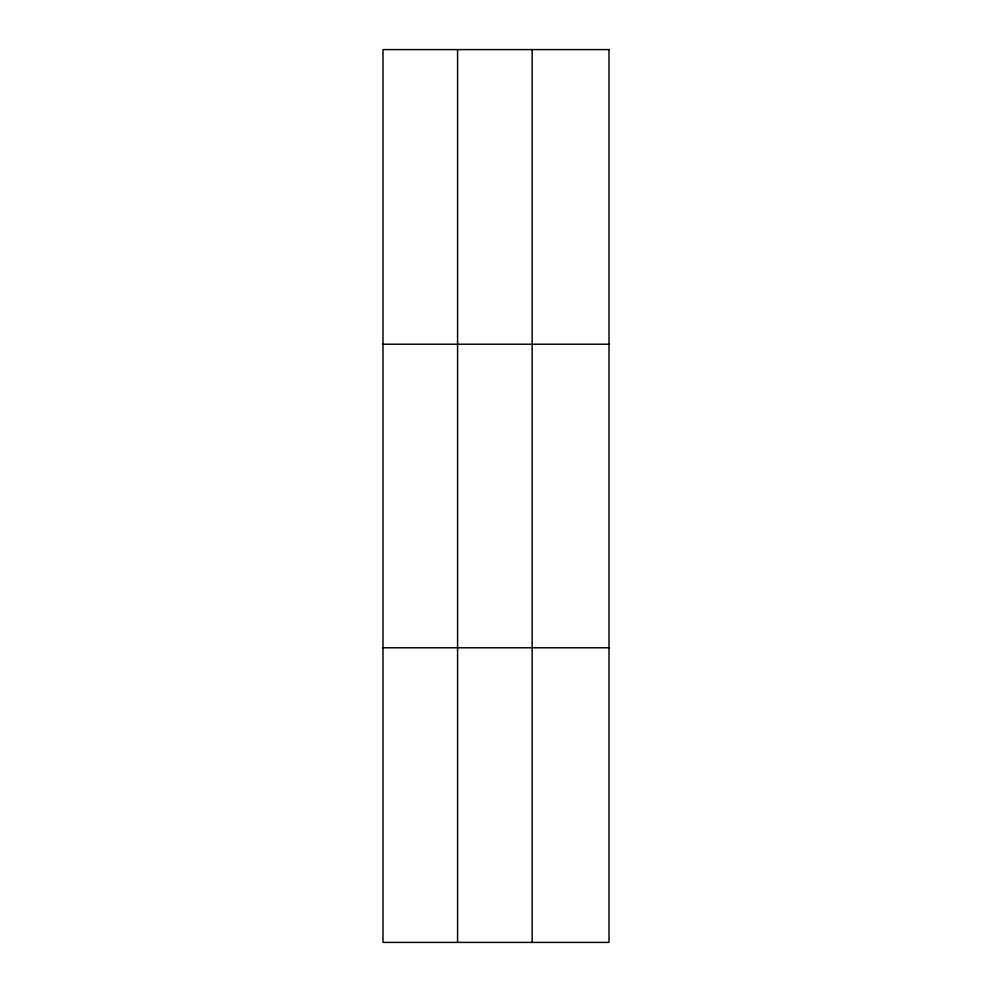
<?xml version="1.0" encoding="UTF-8"?>
<svg xmlns="http://www.w3.org/2000/svg" width="992" height="992" viewBox="0 0 992 992"><rect width="100%" height="100%" fill="white"/><g stroke="black" fill="none" stroke-linecap="round" stroke-linejoin="round"><path stroke-width="1.49" d="M457.585 942.4L457.585 49.6M532.158 942.4L532.158 49.6M383.011 344.224L608.989 344.224M383.011 647.776L608.989 647.776M608.989 49.6L608.989 942.4L383.011 942.4L383.011 49.6L608.989 49.6"/></g></svg>
